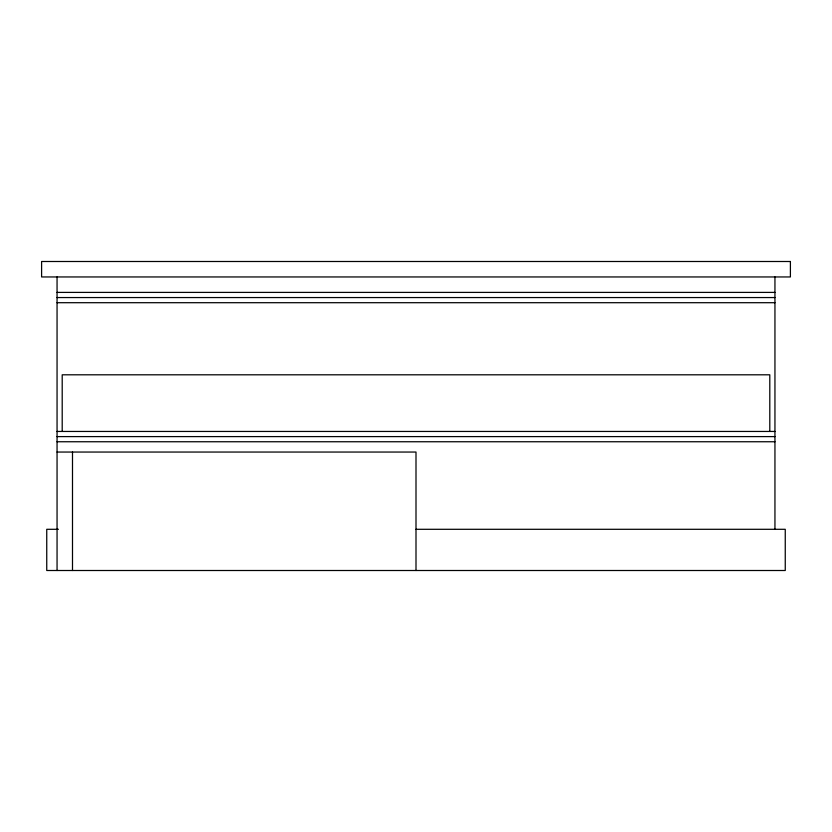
<?xml version="1.0" encoding="UTF-8"?>
<svg xmlns="http://www.w3.org/2000/svg" width="832" height="832" viewBox="0 0 832 832"><rect width="100%" height="100%" fill="white"/><g stroke="black" fill="none" stroke-linecap="round" stroke-linejoin="round"><path stroke-width="1.25" d="M57.054 292.406L774.946 292.406M57.054 297.554L774.946 297.554M57.054 302.702L774.946 302.702M57.054 431.454L774.946 431.454M57.054 436.602L774.946 436.602M57.054 441.75L774.946 441.75M57.054 452.046L416 452.046L416 570.502M58.427 529.298L46.748 529.298L46.748 570.502L785.252 570.502L785.252 529.298L416 529.298M774.946 276.952L774.946 529.298M769.798 431.454L769.798 374.806L62.202 374.806L62.202 431.454M72.498 452.046L72.498 570.502M57.054 276.952L57.054 570.502M790.4 261.498L41.6 261.498L41.6 276.952L790.4 276.952L790.4 261.498"/></g></svg>
